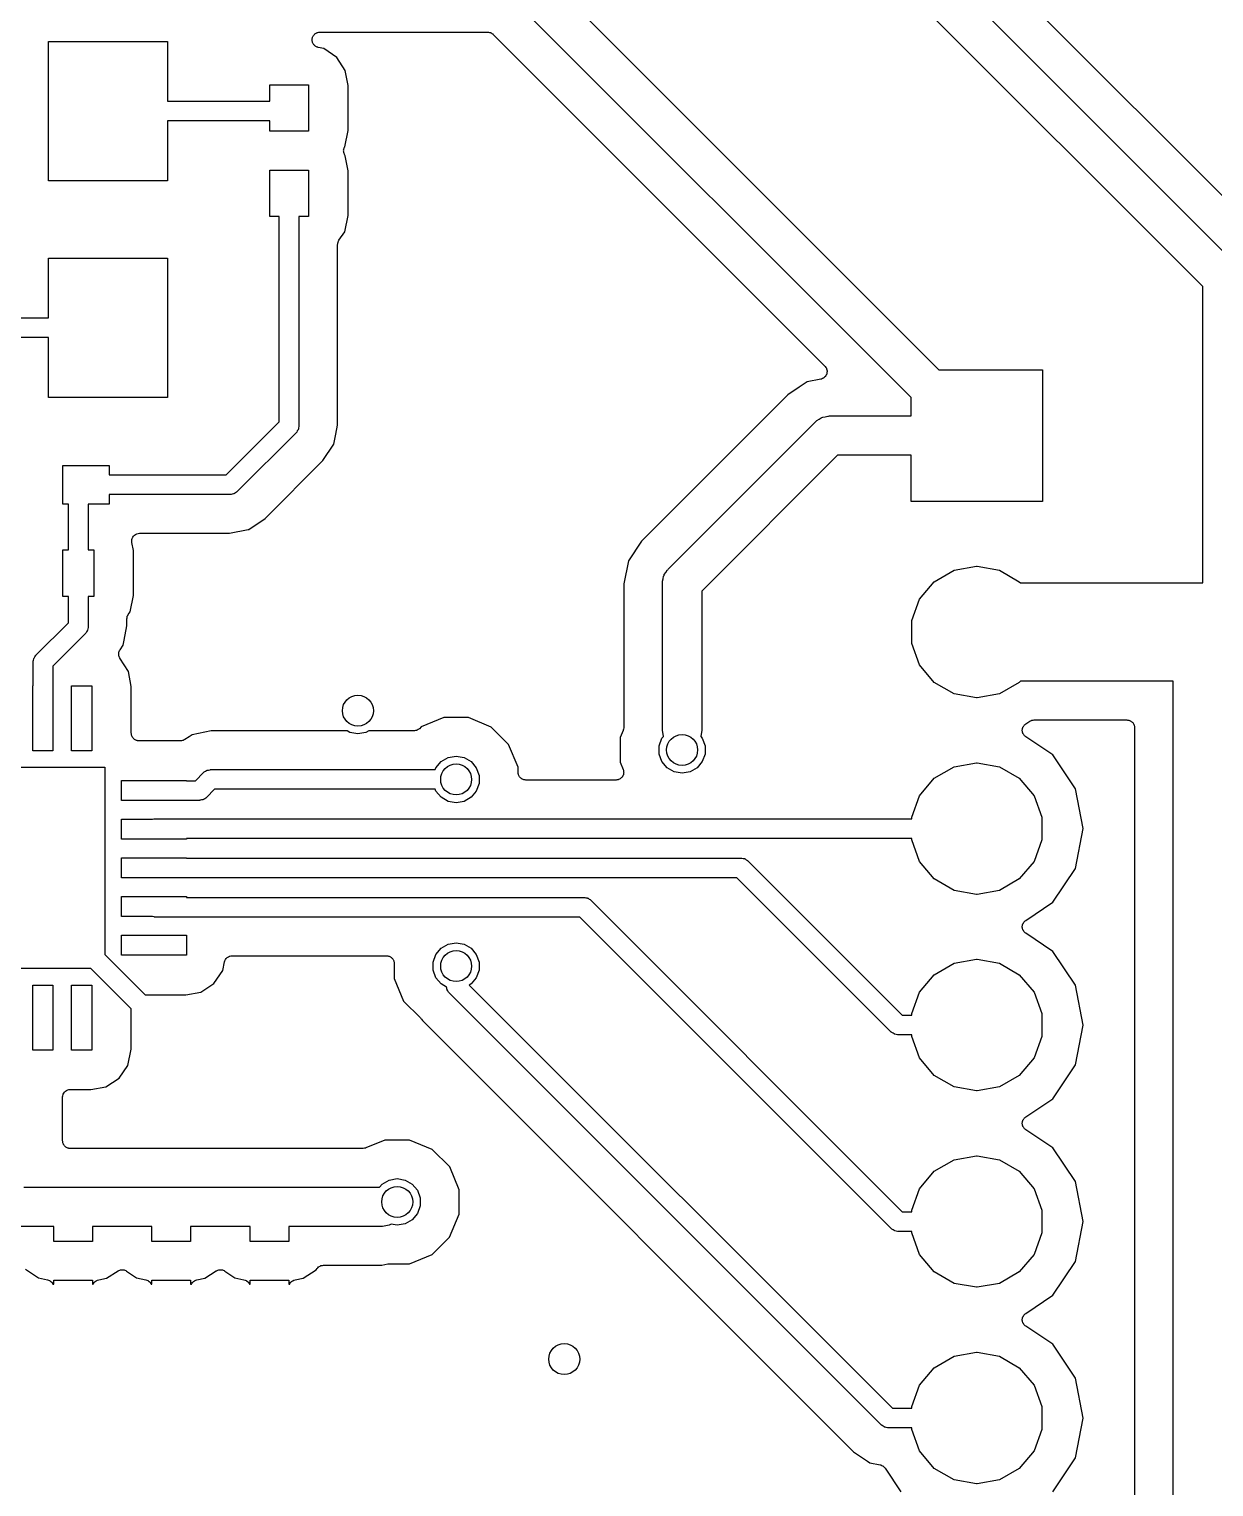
# Model space of a CAD drawing. Extents: x 33.3 to 98.3, y -74.9 to -29.1.
# Drawn here: x 70.55 to 85.87, y -57.53 to -38.69 of the extents above; entities that cross this region are included whole.
import ezdxf

# ---------------------------------------------------------------- set-up
doc = ezdxf.new("R2010")
doc.units = 0
doc.header["$MEASUREMENT"] = 0
doc.layers.add('BLACK', color=7, linetype='CONTINUOUS')

msp = doc.modelspace()

# ---------------------------------------------------------------- linework, layer by layer
at = {"layer": 'Black'}
for p, q in [((86.5052, -41.3699), (81.4391, -36.3038)), ((81.0786, -36.6504), (86.1586, -41.7304)), ((85.725, -42.0152), (80.7938, -37.084)), ((77.0146, -37.7934), (82.3132, -43.092)), ((81.954, -43.4512), (76.7298, -38.227)), ((74.2124, -38.8096), (74.2159, -38.8002)), ((74.2124, -38.8171), (74.2124, -38.8096)), ((74.2159, -38.8002), (74.2179, -38.7904)), ((74.2179, -38.7904), (74.2218, -38.784)), ((74.2218, -38.784), (74.2243, -38.777)), ((74.2243, -38.777), (74.2308, -38.7693)), ((74.2308, -38.7693), (74.236, -38.7608)), ((74.236, -38.7608), (74.2418, -38.7561)), ((74.2418, -38.7561), (74.2467, -38.7504)), ((74.2467, -38.7504), (74.2553, -38.7454)), ((74.2553, -38.7454), (74.2631, -38.7392)), ((74.2631, -38.7392), (74.2702, -38.7368)), ((74.2702, -38.7368), (74.2767, -38.733)), ((74.2767, -38.733), (74.2866, -38.7313)), ((74.2866, -38.7313), (74.2961, -38.7281)), ((74.2961, -38.7281), (74.3036, -38.7283)), ((74.3036, -38.7283), (74.3109, -38.727)), ((74.3109, -38.727), (76.4813, -38.727)), ((76.4813, -38.727), (76.4856, -38.7278)), ((76.4856, -38.7278), (76.49, -38.7274)), ((76.49, -38.7274), (76.5026, -38.7308)), ((76.5026, -38.7308), (76.5155, -38.733)), ((76.5155, -38.733), (76.5193, -38.7352)), ((76.5193, -38.7352), (76.5235, -38.7364)), ((76.5235, -38.7364), (76.5342, -38.7439)), ((76.5342, -38.7439), (76.5455, -38.7504)), ((76.5455, -38.7504), (76.5484, -38.7538)), ((76.5484, -38.7538), (76.552, -38.7563)), ((76.552, -38.7563), (80.839, -43.0433)), ((70.801, -40.648), (70.801, -38.848)), ((70.801, -38.848), (72.341, -38.848)), ((72.341, -38.848), (72.341, -39.621)), ((74.211, -38.8245), (74.2124, -38.8171)), ((74.2124, -38.8344), (74.211, -38.8245)), ((74.2124, -38.8444), (74.2124, -38.8344)), ((74.215, -38.8514), (74.2124, -38.8444)), ((74.2161, -38.8588), (74.215, -38.8514)), ((74.2209, -38.8676), (74.2161, -38.8588)), ((74.2243, -38.877), (74.2209, -38.8676)), ((74.2291, -38.8827), (74.2243, -38.877)), ((74.2327, -38.8893), (74.2291, -38.8827)), ((74.2402, -38.8959), (74.2327, -38.8893)), ((74.2467, -38.9036), (74.2402, -38.8959)), ((74.2531, -38.9074), (74.2467, -38.9036)), ((74.2588, -38.9123), (74.2531, -38.9074)), ((74.2681, -38.916), (74.2588, -38.9123)), ((74.2767, -38.921), (74.2681, -38.916)), ((74.2841, -38.9223), (74.2767, -38.921)), ((74.2911, -38.925), (74.2841, -38.9223)), ((74.3623, -38.9394), (74.2911, -38.925)), ((74.5294, -39.0536), (74.3623, -38.9394)), ((74.6393, -39.2243), (74.5294, -39.0536)), ((74.6758, -39.4183), (74.6393, -39.2243)), ((73.664, -39.621), (73.664, -39.409)), ((73.664, -39.409), (74.164, -39.409)), ((74.164, -39.409), (74.164, -40.009)), ((74.6758, -39.999), (74.6758, -39.4183)), ((72.341, -39.621), (73.664, -39.621)), ((73.664, -39.875), (72.341, -39.875)), ((72.341, -39.875), (72.341, -40.648)), ((73.664, -40.009), (73.664, -39.875)), ((74.164, -40.009), (73.664, -40.009)), ((74.6331, -40.2094), (74.6758, -39.999)), ((74.6182, -40.2713), (74.619, -40.2601)), ((74.6199, -40.2773), (74.6182, -40.2713)), ((74.6185, -40.2488), (74.6203, -40.2429)), ((74.619, -40.2601), (74.6185, -40.2488)), ((74.6202, -40.2835), (74.6199, -40.2773)), ((74.6245, -40.2939), (74.6202, -40.2835)), ((74.6203, -40.2429), (74.6208, -40.2367)), ((74.6208, -40.2367), (74.6254, -40.2264)), ((74.6276, -40.3047), (74.6245, -40.2939)), ((74.6254, -40.2264), (74.6288, -40.2157)), ((74.6312, -40.3098), (74.6276, -40.3047)), ((74.6288, -40.2157), (74.6326, -40.2107)), ((74.6336, -40.3156), (74.6312, -40.3098)), ((74.6326, -40.2107), (74.6331, -40.2094)), ((74.6393, -40.3243), (74.6336, -40.3156)), ((73.664, -41.109), (73.664, -40.509)), ((73.664, -40.509), (74.164, -40.509)), ((74.164, -40.509), (74.164, -41.109)), ((74.6758, -40.5183), (74.6393, -40.3243)), ((72.341, -40.648), (70.801, -40.648)), ((74.6758, -41.099), (74.6758, -40.5183)), ((73.787, -41.109), (73.664, -41.109)), ((73.787, -43.7624), (73.787, -41.109)), ((74.164, -41.109), (74.041, -41.109)), ((74.041, -41.109), (74.041, -43.815)), ((74.6336, -41.3073), (74.6758, -41.099)), ((74.5432, -41.4614), (74.5441, -41.4489)), ((74.5441, -41.4489), (74.5462, -41.4444)), ((74.5462, -41.4444), (74.547, -41.4395)), ((74.547, -41.4395), (74.5533, -41.4287)), ((74.5533, -41.4287), (74.5584, -41.4173)), ((74.5584, -41.4173), (74.6336, -41.3073)), ((74.541, -41.4737), (74.5432, -41.4614)), ((74.541, -43.8052), (74.541, -41.4737)), ((70.801, -41.648), (72.341, -41.648)), ((70.801, -42.421), (70.801, -41.648)), ((72.341, -41.648), (72.341, -43.448)), ((85.725, -45.847), (85.725, -42.0152)), ((70.231, -42.421), (70.801, -42.421)), ((70.801, -42.675), (70.358, -42.675)), ((70.801, -43.448), (70.801, -42.675)), ((80.839, -43.0433), (80.8409, -43.046)), ((80.8409, -43.046), (80.8435, -43.0481)), ((80.8435, -43.0481), (80.8508, -43.0602)), ((80.8508, -43.0602), (80.8589, -43.0717)), ((80.863, -43.1461), (80.8562, -43.1585)), ((80.8589, -43.0717), (80.8598, -43.0749)), ((80.8598, -43.0749), (80.8615, -43.0778)), ((80.8615, -43.0778), (80.8642, -43.0916)), ((80.8635, -43.1429), (80.863, -43.1461)), ((80.8649, -43.1399), (80.8635, -43.1429)), ((80.8642, -43.0916), (80.8679, -43.1053)), ((80.8661, -43.1258), (80.8649, -43.1399)), ((80.8682, -43.1118), (80.8661, -43.1258)), ((80.8679, -43.1053), (80.8676, -43.1086)), ((80.8676, -43.1086), (80.8682, -43.1118)), ((82.3132, -43.092), (83.654, -43.092)), ((83.654, -43.092), (83.654, -44.792)), ((80.5062, -43.3173), (80.3589, -43.4158)), ((80.6112, -43.2472), (80.5062, -43.3173)), ((80.7878, -43.2121), (80.6112, -43.2472)), ((80.7909, -43.2109), (80.7878, -43.2121)), ((80.7942, -43.2106), (80.7909, -43.2109)), ((80.807, -43.2046), (80.7942, -43.2106)), ((80.8201, -43.1995), (80.807, -43.2046)), ((80.8226, -43.1973), (80.8201, -43.1995)), ((80.8256, -43.1959), (80.8226, -43.1973)), ((80.8356, -43.1859), (80.8256, -43.1959)), ((80.8463, -43.1766), (80.8356, -43.1859)), ((80.8478, -43.1737), (80.8463, -43.1766)), ((80.8502, -43.1714), (80.8478, -43.1737)), ((80.8562, -43.1585), (80.8502, -43.1714)), ((72.341, -43.448), (70.801, -43.448)), ((80.3589, -43.4158), (78.4678, -45.3069)), ((81.954, -43.688), (81.954, -43.4512)), ((80.7645, -43.7308), (80.7917, -43.7118)), ((80.7917, -43.7118), (80.8024, -43.7089)), ((80.8024, -43.7089), (80.8121, -43.7033)), ((80.8121, -43.7033), (80.8448, -43.6976)), ((80.8448, -43.6976), (80.8769, -43.689)), ((80.8769, -43.689), (80.888, -43.6899)), ((80.888, -43.6899), (80.899, -43.688)), ((80.899, -43.688), (81.954, -43.688)), ((73.0994, -44.45), (73.787, -43.7624)), ((74.007, -43.9002), (74.0038, -43.9048)), ((74.0113, -43.8966), (74.007, -43.9002)), ((74.0196, -43.8823), (74.0113, -43.8966)), ((74.0291, -43.8687), (74.0196, -43.8823)), ((74.0305, -43.8633), (74.0291, -43.8687)), ((74.0333, -43.8584), (74.0305, -43.8633)), ((74.0362, -43.8421), (74.0333, -43.8584)), ((74.0405, -43.8261), (74.0362, -43.8421)), ((74.041, -43.815), (74.04, -43.8205)), ((74.04, -43.8205), (74.0405, -43.8261)), ((74.5177, -43.9225), (74.541, -43.8052)), ((78.8144, -45.6674), (80.7194, -43.7624)), ((80.7194, -43.7624), (80.7285, -43.756)), ((80.7285, -43.756), (80.7357, -43.7474)), ((80.7357, -43.7474), (80.7645, -43.7308)), ((74.0038, -43.9048), (73.2418, -44.6668)), ((74.3504, -44.2653), (74.4915, -44.0542)), ((74.4915, -44.0542), (74.5177, -43.9225)), ((74.5177, -43.9225), (74.5177, -43.9225)), ((73.6023, -45.0134), (74.3504, -44.2653)), ((81.0042, -44.196), (79.248, -45.9522)), ((81.954, -44.196), (81.0042, -44.196)), ((81.954, -44.792), (81.954, -44.196)), ((70.989, -44.827), (70.989, -44.327)), ((70.989, -44.327), (71.589, -44.327)), ((71.589, -44.327), (71.589, -44.45)), ((71.589, -44.45), (73.0994, -44.45)), ((71.062, -44.827), (70.989, -44.827)), ((71.062, -45.42), (71.062, -44.827)), ((71.589, -44.827), (71.316, -44.827)), ((71.316, -44.827), (71.316, -45.42)), ((73.152, -44.704), (71.589, -44.704)), ((71.589, -44.704), (71.589, -44.827)), ((73.1575, -44.703), (73.152, -44.704)), ((73.1631, -44.7035), (73.1575, -44.703)), ((73.1791, -44.6992), (73.1631, -44.7035)), ((73.1954, -44.6963), (73.1791, -44.6992)), ((73.2003, -44.6935), (73.1954, -44.6963)), ((73.2057, -44.6921), (73.2003, -44.6935)), ((73.2193, -44.6826), (73.2057, -44.6921)), ((73.2336, -44.6743), (73.2193, -44.6826)), ((73.2372, -44.67), (73.2336, -44.6743)), ((73.2418, -44.6668), (73.2372, -44.67)), ((83.654, -44.792), (81.954, -44.792)), ((73.3912, -45.1545), (73.6023, -45.0134)), ((71.9146, -45.2274), (71.9292, -45.219)), ((71.9292, -45.219), (71.9437, -45.2104)), ((71.9437, -45.2104), (71.9442, -45.2103)), ((71.9442, -45.2103), (71.9447, -45.21)), ((71.9447, -45.21), (71.9613, -45.2071)), ((71.9613, -45.2071), (71.9778, -45.204)), ((71.9778, -45.204), (71.9784, -45.2041)), ((71.9784, -45.2041), (71.9789, -45.204)), ((71.9789, -45.204), (73.1422, -45.204)), ((73.1422, -45.204), (73.3861, -45.1555)), ((73.3861, -45.1555), (73.3912, -45.1545)), ((73.3861, -45.1555), (73.3861, -45.1555)), ((71.8803, -45.2878), (71.8804, -45.2872)), ((71.8804, -45.3045), (71.8803, -45.2878)), ((71.8804, -45.2866), (71.8862, -45.2708)), ((71.8804, -45.2872), (71.8804, -45.2866)), ((71.8804, -45.3214), (71.8804, -45.3045)), ((71.8806, -45.3219), (71.8804, -45.3214)), ((71.8807, -45.3225), (71.8806, -45.3219)), ((71.9008, -45.4293), (71.8807, -45.3225)), ((71.8862, -45.2708), (71.8918, -45.255)), ((71.8918, -45.255), (71.8921, -45.2545)), ((71.8921, -45.2545), (71.8923, -45.254)), ((71.8923, -45.254), (71.9031, -45.2411)), ((71.9031, -45.2411), (71.9138, -45.2281)), ((71.9138, -45.2281), (71.9143, -45.2278)), ((71.9143, -45.2278), (71.9146, -45.2274)), ((78.4678, -45.3069), (78.2992, -45.5592)), ((70.989, -46.02), (70.989, -45.42)), ((70.989, -45.42), (71.062, -45.42)), ((71.316, -45.42), (71.389, -45.42)), ((71.389, -45.42), (71.389, -46.02)), ((71.9008, -46.01), (71.9008, -45.4293)), ((78.2992, -45.5592), (78.24, -45.8569)), ((78.7496, -45.7928), (78.7553, -45.7601)), ((78.7553, -45.7601), (78.7609, -45.7504)), ((78.7609, -45.7504), (78.7638, -45.7397)), ((78.7638, -45.7397), (78.7828, -45.7125)), ((78.7828, -45.7125), (78.7994, -45.6837)), ((78.7994, -45.6837), (78.808, -45.6765)), ((78.808, -45.6765), (78.8144, -45.6674)), ((82.2544, -45.8309), (82.51, -45.6833)), ((82.51, -45.6833), (82.8008, -45.632)), ((82.8008, -45.632), (82.8072, -45.632)), ((82.8072, -45.632), (83.098, -45.6833)), ((83.098, -45.6833), (83.3536, -45.8309)), ((78.24, -45.8569), (78.24, -47.7158)), ((78.74, -45.847), (78.7419, -45.836)), ((78.74, -47.752), (78.74, -45.847)), ((78.741, -45.8249), (78.7496, -45.7928)), ((78.7419, -45.836), (78.741, -45.8249)), ((79.248, -45.9522), (79.248, -47.752)), ((82.0646, -46.057), (82.2544, -45.8309)), ((83.3536, -45.8309), (83.3672, -45.847)), ((83.3672, -45.847), (85.725, -45.847)), ((71.062, -46.02), (70.989, -46.02)), ((71.062, -46.3604), (71.062, -46.02)), ((71.389, -46.02), (71.316, -46.02)), ((71.316, -46.02), (71.316, -46.413)), ((71.8586, -46.2183), (71.9008, -46.01)), ((81.9637, -46.3344), (82.0646, -46.057)), ((71.816, -46.3115), (71.8182, -46.2992)), ((71.816, -46.4032), (71.816, -46.3115)), ((71.8182, -46.2992), (71.8191, -46.2867)), ((71.8191, -46.2867), (71.8212, -46.2822)), ((71.8212, -46.2822), (71.822, -46.2773)), ((71.822, -46.2773), (71.8283, -46.2665)), ((71.8283, -46.2665), (71.8334, -46.2551)), ((71.8334, -46.2551), (71.8586, -46.2183)), ((81.9637, -46.6296), (81.9637, -46.3344)), ((70.6412, -46.7812), (71.062, -46.3604)), ((71.2788, -46.5028), (70.858, -46.9236)), ((71.282, -46.4982), (71.2788, -46.5028)), ((71.2863, -46.4946), (71.282, -46.4982)), ((71.2946, -46.4803), (71.2863, -46.4946)), ((71.3041, -46.4667), (71.2946, -46.4803)), ((71.3055, -46.4613), (71.3041, -46.4667)), ((71.3083, -46.4564), (71.3055, -46.4613)), ((71.3112, -46.4401), (71.3083, -46.4564)), ((71.3155, -46.4241), (71.3112, -46.4401)), ((71.316, -46.413), (71.315, -46.4185)), ((71.315, -46.4185), (71.3155, -46.4241)), ((71.7797, -46.5856), (71.816, -46.4032)), ((71.7184, -46.7314), (71.7218, -46.7201)), ((71.7218, -46.7201), (71.7253, -46.7156)), ((71.7253, -46.7156), (71.7276, -46.7104)), ((71.7276, -46.7104), (71.7665, -46.6522)), ((71.7665, -46.6522), (71.7797, -46.5856)), ((71.7797, -46.5856), (71.7797, -46.5856)), ((82.0646, -46.907), (81.9637, -46.6296)), ((70.604, -46.871), (70.605, -46.8655)), ((70.604, -47.175), (70.604, -46.871)), ((70.6045, -46.8599), (70.6088, -46.8439)), ((70.605, -46.8655), (70.6045, -46.8599)), ((70.6088, -46.8439), (70.6117, -46.8276)), ((70.6117, -46.8276), (70.6145, -46.8227)), ((70.6145, -46.8227), (70.6159, -46.8173)), ((70.6159, -46.8173), (70.6254, -46.8037)), ((70.6254, -46.8037), (70.6337, -46.7894)), ((70.6337, -46.7894), (70.638, -46.7858)), ((70.638, -46.7858), (70.6412, -46.7812)), ((71.7113, -46.7768), (71.7121, -46.7651)), ((71.7129, -46.7823), (71.7113, -46.7768)), ((71.7115, -46.7533), (71.7132, -46.7478)), ((71.7121, -46.7651), (71.7115, -46.7533)), ((71.7132, -46.788), (71.7129, -46.7823)), ((71.7132, -46.7478), (71.7136, -46.7421)), ((71.7178, -46.7988), (71.7132, -46.788)), ((71.7136, -46.7421), (71.7184, -46.7314)), ((71.7211, -46.8101), (71.7178, -46.7988)), ((71.7244, -46.8147), (71.7211, -46.8101)), ((71.7267, -46.82), (71.7244, -46.8147)), ((71.8363, -46.9903), (71.7267, -46.82)), ((82.2544, -47.1331), (82.0646, -46.907)), ((70.858, -46.9236), (70.858, -47.175)), ((71.8728, -47.1843), (71.8363, -46.9903)), ((70.601, -48.015), (70.601, -47.175)), ((70.601, -47.175), (70.604, -47.175)), ((70.858, -47.175), (70.861, -47.175)), ((70.861, -47.175), (70.861, -48.015)), ((71.101, -48.015), (71.101, -47.175)), ((71.101, -47.175), (71.361, -47.175)), ((71.361, -47.175), (71.361, -48.015)), ((71.8728, -47.7882), (71.8728, -47.1843)), ((82.51, -47.2807), (82.2544, -47.1331)), ((82.8008, -47.332), (82.51, -47.2807)), ((83.098, -47.2807), (82.8072, -47.332)), ((83.3536, -47.1331), (83.098, -47.2807)), ((83.3672, -47.117), (83.3536, -47.1331)), ((85.344, -47.117), (83.3672, -47.117)), ((85.344, -63.491), (85.344, -47.117)), ((82.8072, -47.332), (82.8008, -47.332)), ((75.9146, -47.5869), (75.6204, -47.7084)), ((76.2328, -47.5871), (75.9146, -47.5869)), ((76.5268, -47.7092), (76.2328, -47.5871)), ((83.4281, -47.6764), (83.4359, -47.6689)), ((83.4359, -47.6689), (83.4883, -47.6339)), ((83.4883, -47.6339), (83.4993, -47.629)), ((83.4993, -47.629), (83.5097, -47.623)), ((83.5097, -47.623), (83.5151, -47.6221)), ((83.5151, -47.6221), (83.5201, -47.6199)), ((83.5201, -47.6199), (83.5321, -47.6191)), ((83.5321, -47.6191), (83.5439, -47.617)), ((83.5439, -47.617), (84.744, -47.617)), ((84.744, -47.617), (84.7526, -47.6185)), ((84.7526, -47.6185), (84.7614, -47.6185)), ((84.7614, -47.6185), (84.7696, -47.6215)), ((84.7696, -47.6215), (84.7782, -47.623)), ((84.7782, -47.623), (84.7858, -47.6274)), ((84.7858, -47.6274), (84.794, -47.6304)), ((84.794, -47.6304), (84.8007, -47.636)), ((84.8007, -47.636), (84.8083, -47.6404)), ((84.8083, -47.6404), (84.8139, -47.6471)), ((84.8139, -47.6471), (84.8206, -47.6527)), ((84.8206, -47.6527), (84.825, -47.6603)), ((84.825, -47.6603), (84.8306, -47.667)), ((84.8306, -47.667), (84.8336, -47.6752)), ((71.8743, -47.7969), (71.8728, -47.7882)), ((71.8743, -47.8056), (71.8743, -47.7969)), ((71.8773, -47.8138), (71.8743, -47.8056)), ((71.8788, -47.8224), (71.8773, -47.8138)), ((71.8832, -47.83), (71.8788, -47.8224)), ((71.8862, -47.8382), (71.8832, -47.83)), ((71.8918, -47.8449), (71.8862, -47.8382)), ((71.8961, -47.8525), (71.8918, -47.8449)), ((71.9029, -47.8581), (71.8961, -47.8525)), ((71.9085, -47.8648), (71.9029, -47.8581)), ((72.6205, -47.8351), (72.5662, -47.8714)), ((72.6588, -47.8095), (72.6205, -47.8351)), ((72.9078, -47.76), (72.6588, -47.8095)), ((74.6637, -47.76), (72.9078, -47.76)), ((74.7, -47.781), (74.6637, -47.76)), ((74.803, -47.7991), (74.7, -47.781)), ((74.906, -47.781), (74.803, -47.7991)), ((74.9423, -47.76), (74.906, -47.781)), ((75.5274, -47.76), (74.9423, -47.76)), ((75.5317, -47.7592), (75.5274, -47.76)), ((75.536, -47.7596), (75.5317, -47.7592)), ((75.5487, -47.7562), (75.536, -47.7596)), ((75.5616, -47.754), (75.5487, -47.7562)), ((75.5653, -47.7518), (75.5616, -47.754)), ((75.5695, -47.7507), (75.5653, -47.7518)), ((75.5803, -47.7432), (75.5695, -47.7507)), ((75.5916, -47.7366), (75.5803, -47.7432)), ((75.5944, -47.7333), (75.5916, -47.7366)), ((75.598, -47.7308), (75.5944, -47.7333)), ((75.6204, -47.7084), (75.598, -47.7308)), ((76.7516, -47.9344), (76.5268, -47.7092)), ((78.1941, -47.8462), (78.1939, -48.1644)), ((78.2324, -47.7541), (78.1941, -47.8462)), ((78.2328, -47.7519), (78.2324, -47.7541)), ((78.234, -47.75), (78.2328, -47.7519)), ((78.2366, -47.735), (78.234, -47.75)), ((78.2399, -47.7202), (78.2366, -47.735)), ((78.24, -47.7158), (78.2396, -47.718)), ((78.2396, -47.718), (78.2399, -47.7202)), ((78.6974, -47.9537), (78.7332, -47.8554)), ((78.7332, -47.8554), (78.7539, -47.8308)), ((78.7539, -47.8308), (78.74, -47.752)), ((79.248, -47.752), (79.2341, -47.8308)), ((79.2341, -47.8308), (79.2548, -47.8554)), ((79.2548, -47.8554), (79.2906, -47.9537)), ((83.3917, -47.7455), (83.3943, -47.7349)), ((83.3924, -47.752), (83.3917, -47.7455)), ((83.3917, -47.7585), (83.3924, -47.752)), ((83.3943, -47.7691), (83.3917, -47.7585)), ((83.3943, -47.7349), (83.3955, -47.724)), ((83.3955, -47.78), (83.3943, -47.7691)), ((83.3955, -47.724), (83.3984, -47.7181)), ((83.3984, -47.7859), (83.3955, -47.78)), ((83.3984, -47.7181), (83.4, -47.7117)), ((83.4, -47.7923), (83.3984, -47.7859)), ((83.4, -47.7117), (83.406, -47.7027)), ((83.406, -47.8013), (83.4, -47.7923)), ((83.406, -47.7027), (83.4109, -47.6929)), ((83.4109, -47.8111), (83.406, -47.8013)), ((83.4109, -47.6929), (83.4156, -47.6883)), ((83.4156, -47.8157), (83.4109, -47.8111)), ((83.4156, -47.6883), (83.4193, -47.6828)), ((83.4193, -47.8212), (83.4156, -47.8157)), ((83.4193, -47.6828), (83.4281, -47.6764)), ((83.4281, -47.8276), (83.4193, -47.8212)), ((83.4359, -47.8351), (83.4281, -47.8276)), ((83.7856, -48.0688), (83.4359, -47.8351)), ((84.8336, -47.6752), (84.838, -47.6828)), ((84.838, -47.6828), (84.8395, -47.6914)), ((84.8395, -47.6914), (84.8425, -47.6996)), ((84.8425, -47.6996), (84.8425, -47.7084)), ((84.8425, -47.7084), (84.844, -47.717)), ((84.844, -47.717), (84.844, -63.2424)), ((70.861, -48.015), (70.601, -48.015)), ((71.361, -48.015), (71.101, -48.015)), ((71.916, -47.8692), (71.9085, -47.8648)), ((71.9228, -47.8748), (71.916, -47.8692)), ((71.931, -47.8778), (71.9228, -47.8748)), ((71.9386, -47.8822), (71.931, -47.8778)), ((71.9472, -47.8837), (71.9386, -47.8822)), ((71.9554, -47.8867), (71.9472, -47.8837)), ((71.9641, -47.8867), (71.9554, -47.8867)), ((71.9728, -47.8882), (71.9641, -47.8867)), ((72.5107, -47.8882), (71.9728, -47.8882)), ((72.5225, -47.8862), (72.5107, -47.8882)), ((72.5344, -47.8854), (72.5225, -47.8862)), ((72.5395, -47.8832), (72.5344, -47.8854)), ((72.5449, -47.8822), (72.5395, -47.8832)), ((72.5553, -47.8762), (72.5449, -47.8822)), ((72.5662, -47.8714), (72.5553, -47.8762)), ((76.8731, -48.2286), (76.7516, -47.9344)), ((78.6974, -48.0583), (78.6974, -47.9537)), ((79.2906, -47.9537), (79.2906, -48.0583)), ((68.931, -48.23), (71.531, -48.23)), ((71.531, -48.23), (71.531, -50.6504)), ((75.8036, -48.26), (75.8122, -48.2364)), ((75.8122, -48.2364), (75.8794, -48.1563)), ((75.8794, -48.1563), (75.97, -48.104)), ((75.97, -48.104), (76.073, -48.0859)), ((76.073, -48.0859), (76.176, -48.104)), ((76.176, -48.104), (76.2666, -48.1563)), ((76.2666, -48.1563), (76.3338, -48.2364)), ((76.3338, -48.2364), (76.3696, -48.3347)), ((76.8731, -48.2949), (76.8731, -48.2286)), ((78.1939, -48.1644), (78.232, -48.2568)), ((78.7332, -48.1566), (78.6974, -48.0583)), ((78.8004, -48.2367), (78.7332, -48.1566)), ((78.891, -48.289), (78.8004, -48.2367)), ((79.1876, -48.2367), (79.097, -48.289)), ((79.2548, -48.1566), (79.1876, -48.2367)), ((79.2906, -48.0583), (79.2548, -48.1566)), ((82.2544, -48.3709), (82.51, -48.2233)), ((82.51, -48.2233), (82.8008, -48.172)), ((82.8008, -48.172), (82.8072, -48.172)), ((82.8072, -48.172), (83.098, -48.2233)), ((83.098, -48.2233), (83.3536, -48.3709)), ((84.0778, -48.5061), (83.7856, -48.0688)), ((71.746, -48.66), (71.746, -48.4)), ((71.746, -48.4), (72.586, -48.4)), ((72.586, -48.4), (72.586, -48.403)), ((72.586, -48.403), (72.7024, -48.403)), ((72.7024, -48.403), (72.8082, -48.2972)), ((72.8082, -48.2972), (72.8128, -48.294)), ((72.8128, -48.294), (72.8164, -48.2897)), ((72.8164, -48.2897), (72.8307, -48.2814)), ((72.8307, -48.2814), (72.8443, -48.2719)), ((72.8443, -48.2719), (72.8497, -48.2705)), ((72.8497, -48.2705), (72.8546, -48.2677)), ((72.8546, -48.2677), (72.8709, -48.2648)), ((72.8709, -48.2648), (72.8869, -48.2605)), ((72.8869, -48.2605), (72.8925, -48.261)), ((72.8925, -48.261), (72.898, -48.26)), ((72.898, -48.26), (75.184, -48.26)), ((75.184, -48.26), (75.8036, -48.26)), ((76.3696, -48.3347), (76.3696, -48.4393)), ((76.8746, -48.3036), (76.8731, -48.2949)), ((76.8746, -48.3124), (76.8746, -48.3036)), ((76.8776, -48.3205), (76.8746, -48.3124)), ((76.8791, -48.3291), (76.8776, -48.3205)), ((76.8835, -48.3367), (76.8791, -48.3291)), ((76.8865, -48.345), (76.8835, -48.3367)), ((76.8921, -48.3517), (76.8865, -48.345)), ((76.8964, -48.3592), (76.8921, -48.3517)), ((76.9031, -48.3649), (76.8964, -48.3592)), ((76.9088, -48.3716), (76.9031, -48.3649)), ((76.9163, -48.376), (76.9088, -48.3716)), ((76.923, -48.3816), (76.9163, -48.376)), ((76.9313, -48.3846), (76.923, -48.3816)), ((76.9389, -48.389), (76.9313, -48.3846)), ((76.9474, -48.3905), (76.9389, -48.389)), ((76.9556, -48.3935), (76.9474, -48.3905)), ((76.9644, -48.3935), (76.9556, -48.3935)), ((76.9731, -48.395), (76.9644, -48.3935)), ((78.1396, -48.395), (76.9731, -48.395)), ((78.1503, -48.3931), (78.1396, -48.395)), ((78.1612, -48.3926), (78.1503, -48.3931)), ((78.1673, -48.3901), (78.1612, -48.3926)), ((78.1738, -48.389), (78.1673, -48.3901)), ((78.1832, -48.3835), (78.1738, -48.389)), ((78.1933, -48.3794), (78.1832, -48.3835)), ((78.1982, -48.3749), (78.1933, -48.3794)), ((78.2039, -48.3716), (78.1982, -48.3749)), ((78.2109, -48.3633), (78.2039, -48.3716)), ((78.2189, -48.3559), (78.2109, -48.3633)), ((78.222, -48.3501), (78.2189, -48.3559)), ((78.2262, -48.345), (78.222, -48.3501)), ((78.2299, -48.3348), (78.2262, -48.345)), ((78.235, -48.3252), (78.2299, -48.3348)), ((78.232, -48.2568), (78.2344, -48.2674)), ((78.2344, -48.2674), (78.2381, -48.2776)), ((78.2358, -48.3186), (78.235, -48.3252)), ((78.2381, -48.3124), (78.2358, -48.3186)), ((78.2381, -48.2776), (78.2381, -48.2843)), ((78.2381, -48.2843), (78.2395, -48.2907)), ((78.2395, -48.2907), (78.2381, -48.3015)), ((78.2381, -48.3015), (78.2381, -48.3124)), ((78.994, -48.3071), (78.891, -48.289)), ((79.097, -48.289), (78.994, -48.3071)), ((82.0646, -48.597), (82.2544, -48.3709)), ((83.3536, -48.3709), (83.5434, -48.597)), ((72.9506, -48.514), (72.8448, -48.6198)), ((75.184, -48.514), (72.9506, -48.514)), ((75.8036, -48.514), (75.184, -48.514)), ((75.8122, -48.5376), (75.8036, -48.514)), ((75.8794, -48.6177), (75.8122, -48.5376)), ((76.3338, -48.5376), (76.2666, -48.6177)), ((76.3696, -48.4393), (76.3338, -48.5376)), ((81.9637, -48.8744), (82.0646, -48.597)), ((83.5434, -48.597), (83.6443, -48.8744)), ((84.1804, -49.022), (84.0778, -48.5061)), ((72.586, -48.66), (71.746, -48.66)), ((72.755, -48.657), (72.586, -48.657)), ((72.586, -48.657), (72.586, -48.66)), ((72.7605, -48.656), (72.755, -48.657)), ((72.7661, -48.6565), (72.7605, -48.656)), ((72.7821, -48.6522), (72.7661, -48.6565)), ((72.7984, -48.6493), (72.7821, -48.6522)), ((72.8033, -48.6465), (72.7984, -48.6493)), ((72.8087, -48.6451), (72.8033, -48.6465)), ((72.8223, -48.6356), (72.8087, -48.6451)), ((72.8366, -48.6273), (72.8223, -48.6356)), ((72.8402, -48.623), (72.8366, -48.6273)), ((72.8448, -48.6198), (72.8402, -48.623)), ((75.97, -48.67), (75.8794, -48.6177)), ((76.073, -48.6881), (75.97, -48.67)), ((76.176, -48.67), (76.073, -48.6881)), ((76.2666, -48.6177), (76.176, -48.67)), ((71.746, -49.16), (71.746, -48.9)), ((71.746, -48.9), (72.1456, -48.9)), ((72.1456, -48.9), (72.1469, -48.8998)), ((72.1469, -48.8998), (72.1629, -48.8955)), ((72.1629, -48.8955), (72.1685, -48.896)), ((72.1685, -48.896), (72.174, -48.895)), ((72.174, -48.895), (81.9637, -48.895)), ((81.9637, -48.895), (81.9637, -48.8744)), ((83.6443, -48.8744), (83.6443, -49.1696)), ((72.586, -49.16), (71.746, -49.16)), ((81.9637, -49.149), (72.586, -49.149)), ((72.586, -49.149), (72.586, -49.16)), ((81.9637, -49.1696), (81.9637, -49.149)), ((82.0646, -49.447), (81.9637, -49.1696)), ((83.6443, -49.1696), (83.5434, -49.447)), ((84.0778, -49.5379), (84.1804, -49.022)), ((71.746, -49.66), (71.746, -49.4)), ((71.746, -49.4), (72.586, -49.4)), ((72.586, -49.4), (72.586, -49.403)), ((72.586, -49.403), (79.756, -49.403)), ((79.756, -49.403), (79.7615, -49.404)), ((79.7615, -49.404), (79.7671, -49.4035)), ((79.7671, -49.4035), (79.7831, -49.4078)), ((79.7831, -49.4078), (79.7994, -49.4107)), ((79.7994, -49.4107), (79.8043, -49.4135)), ((79.8043, -49.4135), (79.8097, -49.4149)), ((79.8097, -49.4149), (79.8233, -49.4244)), ((79.8233, -49.4244), (79.8376, -49.4327)), ((79.8376, -49.4327), (79.8412, -49.437)), ((79.8412, -49.437), (79.8458, -49.4402)), ((79.8458, -49.4402), (81.8406, -51.435)), ((82.2544, -49.6731), (82.0646, -49.447)), ((83.5434, -49.447), (83.3536, -49.6731)), ((83.7856, -49.9752), (84.0778, -49.5379)), ((72.586, -49.66), (71.746, -49.66)), ((79.7034, -49.657), (72.586, -49.657)), ((72.586, -49.657), (72.586, -49.66)), ((81.6982, -51.6518), (79.7034, -49.657)), ((82.51, -49.8207), (82.2544, -49.6731)), ((83.3536, -49.6731), (83.098, -49.8207)), ((71.746, -50.16), (71.746, -49.9)), ((71.746, -49.9), (72.586, -49.9)), ((72.586, -49.9), (72.586, -49.911)), ((72.586, -49.911), (77.724, -49.911)), ((77.724, -49.911), (77.7295, -49.912)), ((77.7295, -49.912), (77.7351, -49.9115)), ((77.7351, -49.9115), (77.7511, -49.9158)), ((77.7511, -49.9158), (77.7674, -49.9187)), ((77.7674, -49.9187), (77.7723, -49.9215)), ((77.7723, -49.9215), (77.7777, -49.9229)), ((77.7777, -49.9229), (77.7913, -49.9324)), ((77.7913, -49.9324), (77.8056, -49.9407)), ((82.8008, -49.872), (82.51, -49.8207)), ((82.8072, -49.872), (82.8008, -49.872)), ((83.098, -49.8207), (82.8072, -49.872)), ((77.8056, -49.9407), (77.8092, -49.945)), ((77.8092, -49.945), (77.8138, -49.9482)), ((77.8138, -49.9482), (81.8406, -53.975)), ((83.4359, -50.2089), (83.7856, -49.9752)), ((72.1456, -50.16), (71.746, -50.16)), ((72.1469, -50.1602), (72.1456, -50.16)), ((72.1629, -50.1645), (72.1469, -50.1602)), ((72.1685, -50.164), (72.1629, -50.1645)), ((72.174, -50.165), (72.1685, -50.164)), ((77.6714, -50.165), (72.174, -50.165)), ((81.6982, -54.1918), (77.6714, -50.165)), ((83.3917, -50.2855), (83.3943, -50.2749)), ((83.3924, -50.292), (83.3917, -50.2855)), ((83.3917, -50.2985), (83.3924, -50.292)), ((83.3943, -50.3091), (83.3917, -50.2985)), ((83.3943, -50.2749), (83.3955, -50.264)), ((83.3955, -50.32), (83.3943, -50.3091)), ((83.3955, -50.264), (83.3984, -50.2581)), ((83.3984, -50.2581), (83.4, -50.2517)), ((83.4, -50.2517), (83.406, -50.2427)), ((83.406, -50.2427), (83.4109, -50.2329)), ((83.4109, -50.2329), (83.4156, -50.2283)), ((83.4156, -50.2283), (83.4193, -50.2228)), ((83.4193, -50.2228), (83.4281, -50.2164)), ((83.4281, -50.2164), (83.4359, -50.2089)), ((71.746, -50.66), (71.746, -50.4)), ((71.746, -50.4), (72.586, -50.4)), ((72.586, -50.4), (72.586, -50.66)), ((83.3984, -50.3259), (83.3955, -50.32)), ((83.4, -50.3323), (83.3984, -50.3259)), ((83.406, -50.3413), (83.4, -50.3323)), ((83.4109, -50.3511), (83.406, -50.3413)), ((83.4156, -50.3557), (83.4109, -50.3511)), ((83.4193, -50.3612), (83.4156, -50.3557)), ((83.4281, -50.3676), (83.4193, -50.3612)), ((83.4359, -50.3751), (83.4281, -50.3676)), ((83.7856, -50.6088), (83.4359, -50.3751)), ((71.531, -50.6504), (72.0524, -51.1718)), ((72.586, -50.66), (71.746, -50.66)), ((73.1142, -50.6868), (73.1283, -50.6791)), ((73.1283, -50.6791), (73.1423, -50.671)), ((73.1423, -50.671), (73.1435, -50.6708)), ((73.1435, -50.6708), (73.1447, -50.6702)), ((73.1447, -50.6702), (73.1606, -50.6678)), ((73.1606, -50.6678), (73.1765, -50.665)), ((73.1765, -50.665), (75.173, -50.665)), ((75.173, -50.665), (75.1817, -50.6665)), ((75.1817, -50.6665), (75.1905, -50.6665)), ((75.1905, -50.6665), (75.1987, -50.6695)), ((75.1987, -50.6695), (75.2072, -50.671)), ((75.2072, -50.671), (75.2148, -50.6754)), ((75.2148, -50.6754), (75.2231, -50.6784)), ((75.2231, -50.6784), (75.2298, -50.684)), ((75.2298, -50.684), (75.2373, -50.6884)), ((75.7764, -50.7477), (75.8122, -50.6494)), ((75.8122, -50.6494), (75.8794, -50.5693)), ((75.8794, -50.5693), (75.97, -50.517)), ((75.97, -50.517), (76.073, -50.4989)), ((76.073, -50.4989), (76.176, -50.517)), ((76.176, -50.517), (76.2666, -50.5693)), ((76.2666, -50.5693), (76.3338, -50.6494)), ((76.3338, -50.6494), (76.3696, -50.7477)), ((84.0778, -51.0461), (83.7856, -50.6088)), ((71.3514, -50.83), (68.931, -50.83)), ((71.8728, -51.3514), (71.3514, -50.83)), ((72.9414, -51.0254), (73.0556, -50.8583)), ((73.0556, -50.8583), (73.0785, -50.7452)), ((73.0785, -50.7452), (73.0844, -50.7302)), ((73.0844, -50.7302), (73.0899, -50.715)), ((73.0899, -50.715), (73.0907, -50.714)), ((73.0907, -50.714), (73.0912, -50.7128)), ((73.0912, -50.7128), (73.1018, -50.7007)), ((73.1018, -50.7007), (73.1122, -50.6884)), ((73.1122, -50.6884), (73.1133, -50.6878)), ((73.1133, -50.6878), (73.1142, -50.6868)), ((75.2373, -50.6884), (75.243, -50.6951)), ((75.243, -50.6951), (75.2497, -50.7008)), ((75.2497, -50.7008), (75.254, -50.7083)), ((75.254, -50.7083), (75.2596, -50.715)), ((75.2596, -50.715), (75.2626, -50.7233)), ((75.2626, -50.7233), (75.267, -50.7309)), ((75.267, -50.7309), (75.2685, -50.7395)), ((75.2685, -50.7395), (75.2715, -50.7476)), ((75.2715, -50.7476), (75.2715, -50.7564)), ((75.2715, -50.7564), (75.273, -50.7651)), ((75.273, -50.7651), (75.2729, -50.9584)), ((75.7764, -50.8523), (75.7764, -50.7477)), ((75.8122, -50.9506), (75.7764, -50.8523)), ((76.3696, -50.8523), (76.3338, -50.9506)), ((76.3696, -50.7477), (76.3696, -50.8523)), ((82.2544, -50.9109), (82.51, -50.7633)), ((82.51, -50.7633), (82.8008, -50.712)), ((82.8008, -50.712), (82.8072, -50.712)), ((82.8072, -50.712), (83.098, -50.7633)), ((83.098, -50.7633), (83.3536, -50.9109)), ((70.601, -51.885), (70.601, -51.045)), ((70.601, -51.045), (70.861, -51.045)), ((70.861, -51.045), (70.861, -51.885)), ((71.101, -51.885), (71.101, -51.045)), ((71.101, -51.045), (71.361, -51.045)), ((71.361, -51.045), (71.361, -51.885)), ((72.7707, -51.1353), (72.9414, -51.0254)), ((75.2729, -50.9584), (75.3944, -51.2526)), ((75.8794, -51.0307), (75.8122, -50.9506)), ((75.9479, -51.0702), (75.8794, -51.0307)), ((76.2666, -51.0307), (76.2429, -51.0443)), ((76.2429, -51.0443), (81.7136, -56.515)), ((76.3338, -50.9506), (76.2666, -51.0307)), ((82.0646, -51.137), (82.2544, -50.9109)), ((83.3536, -50.9109), (83.5434, -51.137)), ((84.1804, -51.562), (84.0778, -51.0461)), ((72.0524, -51.1718), (72.5767, -51.1718)), ((72.5767, -51.1718), (72.7707, -51.1353)), ((75.9508, -51.0811), (75.9479, -51.0702)), ((75.9537, -51.0974), (75.9508, -51.0811)), ((75.9565, -51.1023), (75.9537, -51.0974)), ((75.9579, -51.1077), (75.9565, -51.1023)), ((75.9674, -51.1213), (75.9579, -51.1077)), ((75.9757, -51.1356), (75.9674, -51.1213)), ((75.98, -51.1392), (75.9757, -51.1356)), ((75.9832, -51.1438), (75.98, -51.1392)), ((81.5712, -56.7318), (75.9832, -51.1438)), ((81.9637, -51.4144), (82.0646, -51.137)), ((83.5434, -51.137), (83.6443, -51.4144)), ((71.8728, -51.875), (71.8728, -51.3514)), ((75.3944, -51.2526), (75.6113, -51.4698)), ((81.8406, -51.435), (81.9637, -51.435)), ((81.9637, -51.435), (81.9637, -51.4144)), ((83.6443, -51.4144), (83.6443, -51.7096)), ((75.6113, -51.4698), (75.6169, -51.4778)), ((75.6169, -51.4778), (75.6236, -51.4849)), ((75.6236, -51.4849), (75.6366, -51.5043)), ((75.6366, -51.5043), (81.2107, -57.0784)), ((84.0778, -52.0779), (84.1804, -51.562)), ((81.7028, -51.655), (81.6982, -51.6518)), ((81.7064, -51.6593), (81.7028, -51.655)), ((81.7207, -51.6676), (81.7064, -51.6593)), ((81.7343, -51.6771), (81.7207, -51.6676)), ((81.7397, -51.6785), (81.7343, -51.6771)), ((81.7446, -51.6813), (81.7397, -51.6785)), ((81.7609, -51.6842), (81.7446, -51.6813)), ((81.7769, -51.6885), (81.7609, -51.6842)), ((81.7825, -51.688), (81.7769, -51.6885)), ((81.788, -51.689), (81.7825, -51.688)), ((81.9637, -51.689), (81.788, -51.689)), ((81.9637, -51.7096), (81.9637, -51.689)), ((82.0646, -51.987), (81.9637, -51.7096)), ((83.6443, -51.7096), (83.5434, -51.987)), ((70.861, -51.885), (70.601, -51.885)), ((71.361, -51.885), (71.101, -51.885)), ((71.8306, -52.0833), (71.8728, -51.875)), ((82.2544, -52.2131), (82.0646, -51.987)), ((83.5434, -51.987), (83.3536, -52.2131)), ((71.7164, -52.2504), (71.8306, -52.0833)), ((83.7856, -52.5152), (84.0778, -52.0779)), ((71.3517, -52.3968), (71.5457, -52.3603)), ((71.5457, -52.3603), (71.7164, -52.2504)), ((82.51, -52.3607), (82.2544, -52.2131)), ((82.8008, -52.412), (82.51, -52.3607)), ((83.098, -52.3607), (82.8072, -52.412)), ((83.3536, -52.2131), (83.098, -52.3607)), ((70.985, -52.491), (70.9882, -52.4752)), ((70.9852, -52.4923), (70.985, -52.491)), ((70.985, -52.4935), (70.9852, -52.4923)), ((70.985, -53.0575), (70.985, -52.4935)), ((70.9882, -52.4752), (70.991, -52.4593)), ((70.991, -52.4593), (70.9917, -52.4582)), ((70.9917, -52.4582), (70.9919, -52.4569)), ((70.9919, -52.4569), (71.0003, -52.4432)), ((71.0003, -52.4432), (71.0084, -52.4292)), ((71.0084, -52.4292), (71.0094, -52.4284)), ((71.0094, -52.4284), (71.01, -52.4273)), ((71.01, -52.4273), (71.0227, -52.4173)), ((71.0227, -52.4173), (71.035, -52.4069)), ((71.035, -52.4069), (71.0362, -52.4065)), ((71.0362, -52.4065), (71.0372, -52.4057)), ((71.0372, -52.4057), (71.0525, -52.4006)), ((71.0525, -52.4006), (71.0676, -52.395)), ((71.0676, -52.395), (71.0689, -52.395)), ((71.0689, -52.395), (71.0701, -52.3946)), ((71.0701, -52.3946), (71.0862, -52.395)), ((71.0862, -52.395), (71.1024, -52.395)), ((71.1024, -52.395), (71.1036, -52.3955)), ((71.1036, -52.3955), (71.1048, -52.3955)), ((71.1048, -52.3955), (71.111, -52.3968)), ((71.111, -52.3968), (71.3517, -52.3968)), ((82.8072, -52.412), (82.8008, -52.412)), ((83.4359, -52.7489), (83.7856, -52.5152)), ((83.4193, -52.7628), (83.4281, -52.7564)), ((83.4281, -52.7564), (83.4359, -52.7489)), ((83.3917, -52.8255), (83.3943, -52.8149)), ((83.3924, -52.832), (83.3917, -52.8255)), ((83.3917, -52.8385), (83.3924, -52.832)), ((83.3943, -52.8491), (83.3917, -52.8385)), ((83.3943, -52.8149), (83.3955, -52.804)), ((83.3955, -52.86), (83.3943, -52.8491)), ((83.3955, -52.804), (83.3984, -52.7981)), ((83.3984, -52.8659), (83.3955, -52.86)), ((83.3984, -52.7981), (83.4, -52.7917)), ((83.4, -52.8723), (83.3984, -52.8659)), ((83.4, -52.7917), (83.406, -52.7827)), ((83.406, -52.8813), (83.4, -52.8723)), ((83.406, -52.7827), (83.4109, -52.7729)), ((83.4109, -52.8911), (83.406, -52.8813)), ((83.4109, -52.7729), (83.4156, -52.7683)), ((83.4156, -52.8957), (83.4109, -52.8911)), ((83.4156, -52.7683), (83.4193, -52.7628)), ((83.4193, -52.9012), (83.4156, -52.8957)), ((83.4281, -52.9076), (83.4193, -52.9012)), ((83.4359, -52.9151), (83.4281, -52.9076)), ((83.7856, -53.1488), (83.4359, -52.9151)), ((70.9865, -53.0661), (70.985, -53.0575)), ((70.9865, -53.0749), (70.9865, -53.0661)), ((70.9895, -53.0831), (70.9865, -53.0749)), ((70.991, -53.0917), (70.9895, -53.0831)), ((70.9954, -53.0993), (70.991, -53.0917)), ((70.9984, -53.1075), (70.9954, -53.0993)), ((71.004, -53.1142), (70.9984, -53.1075)), ((71.0084, -53.1218), (71.004, -53.1142)), ((71.0151, -53.1274), (71.0084, -53.1218)), ((71.0207, -53.1341), (71.0151, -53.1274)), ((71.0283, -53.1385), (71.0207, -53.1341)), ((75.1526, -53.0479), (74.9056, -53.1499)), ((75.4708, -53.0481), (75.1526, -53.0479)), ((75.7648, -53.1702), (75.4708, -53.0481)), ((71.035, -53.1441), (71.0283, -53.1385)), ((71.0432, -53.1471), (71.035, -53.1441)), ((71.0508, -53.1515), (71.0432, -53.1471)), ((71.0594, -53.153), (71.0508, -53.1515)), ((71.0676, -53.156), (71.0594, -53.153)), ((71.0764, -53.156), (71.0676, -53.156)), ((71.085, -53.1575), (71.0764, -53.156)), ((74.8674, -53.1575), (71.085, -53.1575)), ((74.8695, -53.1571), (74.8674, -53.1575)), ((74.8717, -53.1574), (74.8695, -53.1571)), ((74.8865, -53.1541), (74.8717, -53.1574)), ((74.9016, -53.1515), (74.8865, -53.1541)), ((74.9035, -53.1504), (74.9016, -53.1515)), ((74.9056, -53.1499), (74.9035, -53.1504)), ((75.9896, -53.3954), (75.7648, -53.1702)), ((82.2544, -53.4509), (82.51, -53.3033)), ((82.51, -53.3033), (82.8008, -53.252)), ((82.8008, -53.252), (82.8072, -53.252)), ((82.8072, -53.252), (83.098, -53.3033)), ((83.098, -53.3033), (83.3536, -53.4509)), ((84.0778, -53.5861), (83.7856, -53.1488)), ((76.1111, -53.6896), (75.9896, -53.3954)), ((82.0646, -53.677), (82.2544, -53.4509)), ((83.3536, -53.4509), (83.5434, -53.677)), ((70.485, -53.6575), (71.628, -53.6575)), ((71.628, -53.6575), (72.771, -53.6575)), ((72.771, -53.6575), (74.295, -53.6575)), ((74.295, -53.6575), (75.0837, -53.6575)), ((75.0837, -53.6575), (75.1174, -53.6173)), ((75.1174, -53.6173), (75.208, -53.565)), ((75.208, -53.565), (75.311, -53.5469)), ((75.311, -53.5469), (75.414, -53.565)), ((75.414, -53.565), (75.5046, -53.6173)), ((75.5046, -53.6173), (75.5718, -53.6974)), ((75.5718, -53.6974), (75.6076, -53.7957)), ((76.1109, -54.0078), (76.1111, -53.6896)), ((81.9637, -53.9544), (82.0646, -53.677)), ((83.5434, -53.677), (83.6443, -53.9544)), ((84.1804, -54.102), (84.0778, -53.5861)), ((75.6076, -53.7957), (75.6076, -53.9003)), ((75.5718, -53.9986), (75.5046, -54.0787)), ((75.6076, -53.9003), (75.5718, -53.9986)), ((75.9888, -54.3018), (76.1109, -54.0078)), ((81.8406, -53.975), (81.9637, -53.975)), ((81.9637, -53.975), (81.9637, -53.9544)), ((83.6443, -53.9544), (83.6443, -54.2496)), ((70.87, -54.1655), (70.231, -54.1655)), ((70.87, -54.36), (70.87, -54.1655)), ((71.628, -54.1655), (71.37, -54.1655)), ((71.37, -54.1655), (71.37, -54.36)), ((72.14, -54.1655), (71.628, -54.1655)), ((72.14, -54.36), (72.14, -54.1655)), ((72.771, -54.1655), (72.64, -54.1655)), ((72.64, -54.1655), (72.64, -54.36)), ((73.41, -54.1655), (72.771, -54.1655)), ((73.41, -54.36), (73.41, -54.1655)), ((74.295, -54.1655), (73.91, -54.1655)), ((73.91, -54.1655), (73.91, -54.36)), ((75.1205, -54.1655), (74.295, -54.1655)), ((75.2074, -54.1502), (75.1205, -54.1655)), ((75.233, -54.1354), (75.2074, -54.1502)), ((75.311, -54.1491), (75.233, -54.1354)), ((75.414, -54.131), (75.311, -54.1491)), ((75.5046, -54.0787), (75.414, -54.131)), ((81.7028, -54.195), (81.6982, -54.1918)), ((81.7064, -54.1993), (81.7028, -54.195)), ((81.7207, -54.2076), (81.7064, -54.1993)), ((81.7343, -54.2171), (81.7207, -54.2076)), ((81.7397, -54.2185), (81.7343, -54.2171)), ((81.7446, -54.2213), (81.7397, -54.2185)), ((81.7609, -54.2242), (81.7446, -54.2213)), ((81.7769, -54.2285), (81.7609, -54.2242)), ((81.7825, -54.228), (81.7769, -54.2285)), ((81.788, -54.229), (81.7825, -54.228)), ((81.9637, -54.229), (81.788, -54.229)), ((81.9637, -54.2496), (81.9637, -54.229)), ((82.0646, -54.527), (81.9637, -54.2496)), ((83.6443, -54.2496), (83.5434, -54.527)), ((84.0778, -54.6179), (84.1804, -54.102)), ((71.37, -54.36), (70.87, -54.36)), ((72.64, -54.36), (72.14, -54.36)), ((73.91, -54.36), (73.41, -54.36)), ((75.7636, -54.5266), (75.9888, -54.3018)), ((75.4694, -54.6481), (75.7636, -54.5266)), ((82.2544, -54.7531), (82.0646, -54.527)), ((83.5434, -54.527), (83.3536, -54.7531)), ((83.7856, -55.0552), (84.0778, -54.6179)), ((70.5046, -54.7154), (70.6717, -54.8296)), ((70.6717, -54.8296), (70.7898, -54.8535)), ((71.5547, -54.8353), (71.7025, -54.7401)), ((71.7025, -54.7401), (71.7082, -54.7377)), ((71.7082, -54.7377), (71.7133, -54.7341)), ((71.7133, -54.7341), (71.7241, -54.731)), ((71.7241, -54.731), (71.7345, -54.7267)), ((71.7345, -54.7267), (71.7407, -54.7264)), ((71.7407, -54.7264), (71.7467, -54.7247)), ((71.7467, -54.7247), (71.758, -54.7256)), ((71.758, -54.7256), (71.7692, -54.725)), ((71.7692, -54.725), (71.7752, -54.7269)), ((71.7752, -54.7269), (71.7814, -54.7273)), ((71.7814, -54.7273), (71.7916, -54.732)), ((71.7916, -54.732), (71.8024, -54.7353)), ((71.8024, -54.7353), (71.8073, -54.7391)), ((71.8073, -54.7391), (71.813, -54.7417)), ((71.813, -54.7417), (71.9417, -54.8296)), ((71.9417, -54.8296), (72.0598, -54.8535)), ((72.8247, -54.8353), (72.9725, -54.7401)), ((72.9725, -54.7401), (72.9782, -54.7377)), ((72.9782, -54.7377), (72.9833, -54.7341)), ((72.9833, -54.7341), (72.9941, -54.731)), ((72.9941, -54.731), (73.0045, -54.7267)), ((73.0045, -54.7267), (73.0107, -54.7264)), ((73.0107, -54.7264), (73.0168, -54.7247)), ((73.0168, -54.7247), (73.028, -54.7256)), ((73.028, -54.7256), (73.0392, -54.725)), ((73.0392, -54.725), (73.0452, -54.7269)), ((73.0452, -54.7269), (73.0514, -54.7273)), ((73.0514, -54.7273), (73.0616, -54.732)), ((73.0616, -54.732), (73.0724, -54.7353)), ((73.0724, -54.7353), (73.0773, -54.7391)), ((73.0773, -54.7391), (73.083, -54.7417)), ((73.083, -54.7417), (73.2117, -54.8296)), ((73.2117, -54.8296), (73.3298, -54.8535)), ((74.0947, -54.8353), (74.2654, -54.7254)), ((74.2654, -54.7254), (74.2765, -54.7091)), ((74.2765, -54.7091), (74.2861, -54.6993)), ((74.2861, -54.6993), (74.2948, -54.6889)), ((74.2948, -54.6889), (74.2981, -54.687)), ((74.2981, -54.687), (74.3008, -54.6842)), ((74.3008, -54.6842), (74.3131, -54.6783)), ((74.3131, -54.6783), (74.3249, -54.6715)), ((74.3249, -54.6715), (74.3287, -54.6709)), ((74.3287, -54.6709), (74.3321, -54.6692)), ((74.3321, -54.6692), (74.3457, -54.6679)), ((74.3457, -54.6679), (74.3591, -54.6655)), ((74.3591, -54.6655), (75.1106, -54.6655)), ((75.1106, -54.6655), (75.1894, -54.6498)), ((75.1894, -54.6498), (75.1993, -54.6496)), ((75.1993, -54.6496), (75.209, -54.6479)), ((75.209, -54.6479), (75.4694, -54.6481)), ((82.51, -54.9007), (82.2544, -54.7531)), ((83.3536, -54.7531), (83.098, -54.9007)), ((70.7898, -54.8535), (70.8048, -54.8594)), ((70.8048, -54.8594), (70.82, -54.8649)), ((70.82, -54.8649), (70.821, -54.8657)), ((70.821, -54.8657), (70.8222, -54.8662)), ((70.8222, -54.8662), (70.8342, -54.8768)), ((70.8342, -54.8768), (70.8466, -54.8872)), ((70.8466, -54.8872), (70.8472, -54.8883)), ((70.8472, -54.8883), (70.8482, -54.8892)), ((70.8482, -54.8892), (70.8559, -54.9034)), ((70.8559, -54.9034), (70.8598, -54.91)), ((70.8598, -54.91), (70.87, -54.91)), ((70.87, -54.91), (70.87, -54.86)), ((70.87, -54.86), (71.37, -54.86)), ((71.37, -54.86), (71.37, -54.91)), ((71.37, -54.91), (71.3811, -54.91)), ((71.3811, -54.91), (71.3844, -54.9042)), ((71.3844, -54.9042), (71.3927, -54.8895)), ((71.3927, -54.8895), (71.3931, -54.8892)), ((71.3931, -54.8892), (71.3934, -54.8887)), ((71.3934, -54.8887), (71.4063, -54.8779)), ((71.4063, -54.8779), (71.419, -54.8669)), ((71.419, -54.8669), (71.4196, -54.8667)), ((71.4196, -54.8667), (71.42, -54.8663)), ((71.42, -54.8663), (71.4358, -54.8606)), ((71.4358, -54.8606), (71.4515, -54.8547)), ((71.4515, -54.8547), (71.5547, -54.8353)), ((72.0598, -54.8535), (72.0748, -54.8594)), ((72.0748, -54.8594), (72.09, -54.8649)), ((72.09, -54.8649), (72.091, -54.8657)), ((72.091, -54.8657), (72.0922, -54.8662)), ((72.0922, -54.8662), (72.1042, -54.8768)), ((72.1042, -54.8768), (72.1166, -54.8872)), ((72.1166, -54.8872), (72.1172, -54.8883)), ((72.1172, -54.8883), (72.1182, -54.8892)), ((72.1182, -54.8892), (72.1259, -54.9034)), ((72.1259, -54.9034), (72.1298, -54.91)), ((72.1298, -54.91), (72.14, -54.91)), ((72.14, -54.91), (72.14, -54.86)), ((72.14, -54.86), (72.64, -54.86)), ((72.64, -54.86), (72.64, -54.91)), ((72.64, -54.91), (72.6511, -54.91)), ((72.6511, -54.91), (72.6544, -54.9042)), ((72.6544, -54.9042), (72.6627, -54.8895)), ((72.6627, -54.8895), (72.6631, -54.8892)), ((72.6631, -54.8892), (72.6634, -54.8887)), ((72.6634, -54.8887), (72.6763, -54.8779)), ((72.6763, -54.8779), (72.689, -54.8669)), ((72.689, -54.8669), (72.6896, -54.8667)), ((72.6896, -54.8667), (72.69, -54.8663)), ((72.69, -54.8663), (72.7058, -54.8606)), ((72.7058, -54.8606), (72.7215, -54.8547)), ((72.7215, -54.8547), (72.8247, -54.8353)), ((73.3298, -54.8535), (73.3448, -54.8594)), ((73.3448, -54.8594), (73.36, -54.8649)), ((73.36, -54.8649), (73.361, -54.8657)), ((73.361, -54.8657), (73.3622, -54.8662)), ((73.3622, -54.8662), (73.3742, -54.8768)), ((73.3742, -54.8768), (73.3866, -54.8872)), ((73.3866, -54.8872), (73.3872, -54.8883)), ((73.3872, -54.8883), (73.3882, -54.8892)), ((73.3882, -54.8892), (73.3959, -54.9034)), ((73.3959, -54.9034), (73.3998, -54.91)), ((73.3998, -54.91), (73.41, -54.91)), ((73.41, -54.91), (73.41, -54.86)), ((73.41, -54.86), (73.91, -54.86)), ((73.91, -54.86), (73.91, -54.91)), ((73.91, -54.91), (73.9211, -54.91)), ((73.9211, -54.91), (73.9244, -54.9042)), ((73.9244, -54.9042), (73.9327, -54.8895)), ((73.9327, -54.8895), (73.9331, -54.8892)), ((73.9331, -54.8892), (73.9334, -54.8887)), ((73.9334, -54.8887), (73.9463, -54.8779)), ((73.9463, -54.8779), (73.959, -54.8669)), ((73.959, -54.8669), (73.9596, -54.8667)), ((73.9596, -54.8667), (73.96, -54.8663)), ((73.96, -54.8663), (73.9758, -54.8606)), ((73.9758, -54.8606), (73.9915, -54.8547)), ((73.9915, -54.8547), (74.0947, -54.8353)), ((82.8008, -54.952), (82.51, -54.9007)), ((82.8072, -54.952), (82.8008, -54.952)), ((83.098, -54.9007), (82.8072, -54.952)), ((83.4359, -55.2889), (83.7856, -55.0552)), ((83.3917, -55.3655), (83.3943, -55.3549)), ((83.3924, -55.372), (83.3917, -55.3655)), ((83.3917, -55.3785), (83.3924, -55.372)), ((83.3943, -55.3891), (83.3917, -55.3785)), ((83.3943, -55.3549), (83.3955, -55.344)), ((83.3955, -55.4), (83.3943, -55.3891)), ((83.3955, -55.344), (83.3984, -55.3381)), ((83.3984, -55.3381), (83.4, -55.3317)), ((83.4, -55.3317), (83.406, -55.3227)), ((83.406, -55.3227), (83.4109, -55.3129)), ((83.4109, -55.3129), (83.4156, -55.3083)), ((83.4156, -55.3083), (83.4193, -55.3028)), ((83.4193, -55.3028), (83.4281, -55.2964)), ((83.4281, -55.2964), (83.4359, -55.2889)), ((83.3984, -55.4059), (83.3955, -55.4)), ((83.4, -55.4123), (83.3984, -55.4059)), ((83.406, -55.4213), (83.4, -55.4123)), ((83.4109, -55.4311), (83.406, -55.4213)), ((83.4156, -55.4357), (83.4109, -55.4311)), ((83.4193, -55.4412), (83.4156, -55.4357)), ((83.4281, -55.4476), (83.4193, -55.4412)), ((83.4359, -55.4551), (83.4281, -55.4476)), ((83.7856, -55.6888), (83.4359, -55.4551)), ((84.0778, -56.1261), (83.7856, -55.6888)), ((82.2544, -55.9909), (82.51, -55.8433)), ((82.51, -55.8433), (82.8008, -55.792)), ((82.8008, -55.792), (82.8072, -55.792)), ((82.8072, -55.792), (83.098, -55.8433)), ((83.098, -55.8433), (83.3536, -55.9909)), ((82.0646, -56.217), (82.2544, -55.9909)), ((83.3536, -55.9909), (83.5434, -56.217)), ((84.1804, -56.642), (84.0778, -56.1261)), ((81.9637, -56.4944), (82.0646, -56.217)), ((83.5434, -56.217), (83.6443, -56.4944)), ((81.7136, -56.515), (81.9637, -56.515)), ((81.9637, -56.515), (81.9637, -56.4944)), ((83.6443, -56.4944), (83.6443, -56.7896)), ((84.0778, -57.1579), (84.1804, -56.642)), ((81.5758, -56.735), (81.5712, -56.7318)), ((81.5794, -56.7393), (81.5758, -56.735)), ((81.5937, -56.7476), (81.5794, -56.7393)), ((81.6073, -56.7571), (81.5937, -56.7476)), ((81.6127, -56.7585), (81.6073, -56.7571)), ((81.6176, -56.7613), (81.6127, -56.7585)), ((81.6339, -56.7642), (81.6176, -56.7613)), ((81.6499, -56.7685), (81.6339, -56.7642)), ((81.6555, -56.768), (81.6499, -56.7685)), ((81.661, -56.769), (81.6555, -56.768)), ((81.9637, -56.769), (81.661, -56.769)), ((81.9637, -56.7896), (81.9637, -56.769)), ((82.0646, -57.067), (81.9637, -56.7896)), ((83.6443, -56.7896), (83.5434, -57.067)), ((81.2107, -57.0784), (81.3895, -57.1979)), ((82.2544, -57.2931), (82.0646, -57.067)), ((83.5434, -57.067), (83.3536, -57.2931)), ((81.3895, -57.1979), (81.4218, -57.2195)), ((81.4218, -57.2195), (81.5536, -57.2457)), ((81.5536, -57.2457), (81.5577, -57.2473)), ((81.5577, -57.2473), (81.5621, -57.2478)), ((81.5621, -57.2478), (81.5738, -57.2535)), ((81.5738, -57.2535), (81.586, -57.2583)), ((81.586, -57.2583), (81.5893, -57.2612)), ((81.5893, -57.2612), (81.5932, -57.2631)), ((81.5932, -57.2631), (81.6023, -57.2726)), ((81.6023, -57.2726), (81.6121, -57.2812)), ((81.6121, -57.2812), (81.6142, -57.285)), ((83.7856, -57.5952), (84.0778, -57.1579)), ((81.6142, -57.285), (81.6172, -57.2882)), ((81.6172, -57.2882), (81.8224, -57.5952)), ((82.51, -57.4407), (82.2544, -57.2931)), ((82.8008, -57.492), (82.51, -57.4407)), ((83.098, -57.4407), (82.8072, -57.492)), ((83.3536, -57.2931), (83.098, -57.4407)), ((82.8072, -57.492), (82.8008, -57.492))]:
    msp.add_line(p, q, dxfattribs=at)
for centre in [(74.803, -47.498), (78.994, -48.006), (76.073, -48.387), (76.073, -50.8), (75.311, -53.848), (77.47, -55.88)]:
    msp.add_circle(centre, 0.2, dxfattribs=at)

doc.saveas('drawing.dxf')
